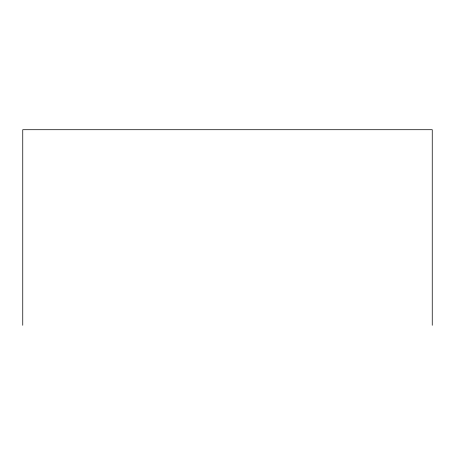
<?xml version="1.0" encoding="UTF-8"?>
<svg xmlns="http://www.w3.org/2000/svg" width="455" height="455" viewBox="0 0 455 455"><rect width="100%" height="100%" fill="white"/><g stroke="black" fill="none" stroke-linecap="round" stroke-linejoin="round"><path stroke-width="0.68" d="M432.25 325.291L432.25 129.709L22.75 129.709L22.75 325.291"/></g></svg>
